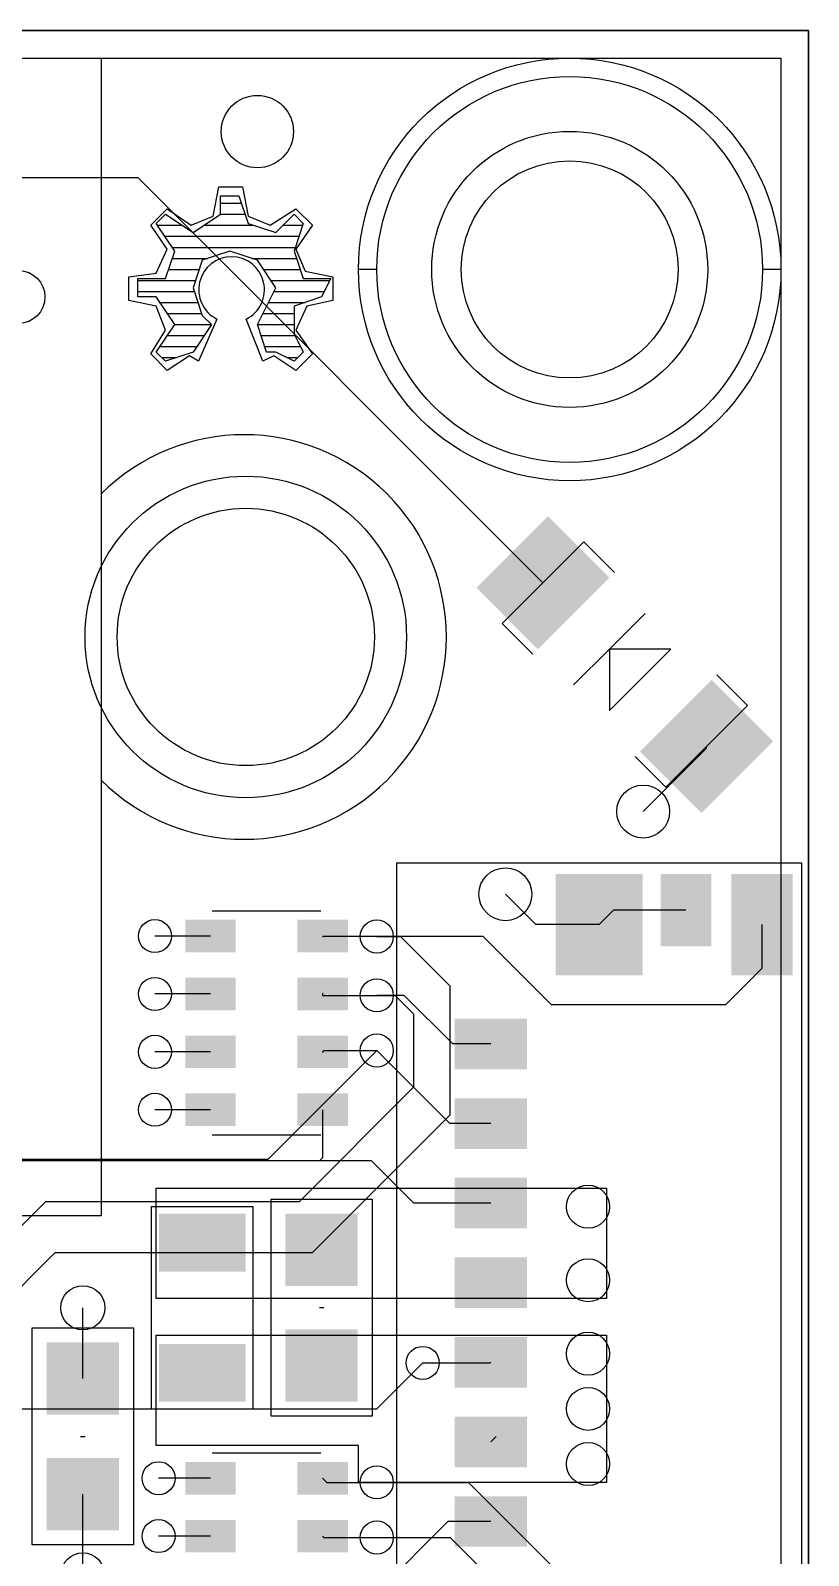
# Model space of a CAD drawing. Extents: x 0 to 35.6, y 0 to 44.5.
# Drawn here: x 24.8 to 35.56, y 23.37 to 44.45 of the extents above; entities that cross this region are included whole.
import ezdxf

# ---------------------------------------------------------------- set-up
doc = ezdxf.new("R2010")
doc.units = 0
for name, color, linetype in [('1', 12, 'CONTINUOUS'), ('15', 12, 'CONTINUOUS'), ('16', 132, 'CONTINUOUS'), ('17', 110, 'CONTINUOUS'), ('18', 110, 'CONTINUOUS'), ('2', 132, 'CONTINUOUS'), ('20', 40, 'CONTINUOUS'), ('21', 253, 'CONTINUOUS')]:
    doc.layers.add(name, color=color, linetype=linetype)

# ---------------------------------------------------------------- blocks, each defined once
blk = doc.blocks.new('RECT')
blk.add_solid([(-0.5, -0.5), (0.5, -0.5), (-0.5, 0.5), (0.5, 0.5)])
blk = doc.blocks.new('PIE')
blk.add_circle((0, 0), 0.5)
blk = doc.blocks.new('ROUNDP')
blk.add_circle((0, 0), 0.5)
blk = doc.blocks.new('ROUNDV')
blk.add_circle((0, 0), 0.5)

msp = doc.modelspace()

# ---------------------------------------------------------------- linework, layer by layer
at = {"layer": '1'}
for p, q in [((9.271, 42.418), (26.289, 42.418)), ((31.8886, 36.8184), (26.289, 42.418)), ((26.289, 42.418), (26.289, 42.418)), ((33.274, 33.655), (34.1514, 34.5324)), ((34.1514, 34.5324), (34.1514, 34.5556)), ((31.788, 32.093), (31.369, 32.512)), ((32.866, 32.293), (32.666, 32.093)), ((33.866, 32.293), (32.866, 32.293)), ((32.666, 32.093), (31.788, 32.093)), ((34.916, 32.093), (34.916, 31.487)), ((27.292, 31.934), (26.524, 31.934)), ((29.591, 31.9278), (28.8482, 31.9278)), ((31.0642, 31.9278), (29.591, 31.9278)), ((31.0642, 31.9278), (32.004, 30.988)), ((34.417, 30.988), (34.916, 31.487)), ((27.292, 31.134), (26.524, 31.134)), ((28.842, 31.134), (28.842, 31.115)), ((28.842, 31.115), (29.591, 31.115)), ((29.972, 31.115), (29.591, 31.115)), ((30.644, 30.443), (29.972, 31.115)), ((32.004, 30.988), (34.417, 30.988)), ((28.842, 30.334), (28.861, 30.353)), ((28.861, 30.353), (29.591, 30.353)), ((30.601, 29.343), (29.591, 30.353)), ((31.166, 30.443), (30.644, 30.443)), ((27.292, 30.334), (26.524, 30.334)), ((27.292, 29.534), (26.524, 29.534)), ((28.842, 29.534), (28.842, 28.871)), ((31.166, 29.343), (30.601, 29.343)), ((28.8, 28.829), (22.776, 28.829)), ((28.842, 28.871), (28.8, 28.829)), ((29.518, 28.829), (28.8, 28.829)), ((29.518, 28.829), (30.104, 28.243)), ((26.543, 28.448), (32.766, 28.448)), ((26.543, 26.924), (26.543, 28.448)), ((32.766, 28.448), (32.766, 26.924)), ((31.166, 28.243), (30.104, 28.243)), ((25.527, 25.819), (25.527, 26.797)), ((32.766, 26.924), (26.543, 26.924)), ((26.543, 26.416), (32.766, 26.416)), ((26.543, 24.892), (26.543, 26.416)), ((32.766, 26.416), (32.766, 24.384)), ((30.226, 26.035), (31.158, 26.035)), ((31.158, 26.035), (31.166, 26.043)), ((29.337, 24.892), (26.543, 24.892)), ((29.337, 24.384), (29.337, 24.892)), ((31.166, 24.943), (31.242, 25.019)), ((27.292, 24.441), (26.5746, 24.441)), ((28.842, 24.441), (28.899, 24.384)), ((28.899, 24.384), (29.591, 24.384)), ((32.766, 24.384), (29.337, 24.384)), ((25.527, 23.114), (25.527, 24.219)), ((29.591, 22.86), (30.574, 23.843)), ((31.166, 23.843), (30.574, 23.843)), ((27.292, 23.641), (26.5746, 23.641)), ((28.842, 23.641), (28.861, 23.622)), ((28.861, 23.622), (29.591, 23.622))]:
    msp.add_line(p, q, dxfattribs=at)
for centre, radius, start, end in [((28.8482, 31.934), 0.0062, 180, 270), ((28.8482, 31.934), 0.0062, 180, 270), ((28.8484, 31.134), 0.0064, 90, 180), ((28.8484, 30.334), 0.0064, 180, 270)]:
    msp.add_arc(centre, radius, start, end, dxfattribs=at)
at = {"layer": '15'}
for p, q in [((0.381, 44.069), (35.179, 44.069)), ((35.179, 44.069), (35.179, 0.381))]:
    msp.add_line(p, q, dxfattribs=at)
at = {"layer": '16'}
for p, q in [((29.591, 31.9278), (29.9212, 31.9278)), ((30.607, 31.242), (29.9212, 31.9278)), ((30.607, 29.464), (30.607, 31.242)), ((29.591, 31.115), (29.845, 31.115)), ((29.845, 31.115), (30.099, 30.861)), ((30.099, 30.861), (30.099, 29.845)), ((28.086, 28.848), (29.591, 30.353)), ((28.521, 28.267), (30.099, 29.845)), ((28.702, 27.559), (30.607, 29.464)), ((28.086, 28.848), (24.657, 28.848)), ((25.0158, 28.267), (22.7838, 26.035)), ((25.0158, 28.267), (28.521, 28.267)), ((23.622, 26.035), (25.146, 27.559)), ((25.146, 27.559), (28.702, 27.559)), ((29.591, 25.4), (30.226, 26.035)), ((21.736, 25.4), (29.591, 25.4)), ((29.591, 24.384), (30.861, 24.384)), ((30.861, 24.384), (32.639, 22.606)), ((29.591, 23.622), (30.607, 23.622)), ((30.607, 23.622), (32.004, 22.225))]:
    msp.add_line(p, q, dxfattribs=at)
at = {"layer": '2'}
for p, q in [((0, 44.45), (35.56, 44.45)), ((35.56, 44.45), (35.56, 0))]:
    msp.add_line(p, q, dxfattribs=at)
at = {"layer": '20'}
for p, q in [((35.56, 44.45), (0, 44.45)), ((35.56, 0), (35.56, 44.45))]:
    msp.add_line(p, q, dxfattribs=at)
at = {"layer": '21'}
for p, q in [((9.78, 44.068), (25.78, 44.068)), ((25.78, 44.068), (25.78, 38.045)), ((27.3304, 41.8846), (27.4066, 42.291)), ((27.4066, 42.291), (27.7368, 42.291)), ((27.432, 41.91), (27.432, 42.164)), ((27.432, 42.164), (27.686, 42.164)), ((27.686, 42.164), (27.813, 41.783)), ((27.7368, 42.291), (27.813, 41.8846)), ((26.4668, 41.7576), (26.6954, 41.9862)), ((26.6954, 41.9862), (27.0256, 41.7576)), ((27.432, 42.0624), (27.7199, 42.0624)), ((28.1178, 41.7576), (28.4734, 41.9862)), ((28.4734, 41.9862), (28.702, 41.7576)), ((26.6954, 41.4274), (26.4668, 41.7576)), ((26.543, 41.783), (26.67, 41.91)), ((26.797, 41.402), (26.543, 41.783)), ((26.5599, 41.7576), (26.8986, 41.7576)), ((26.67, 41.91), (27.051, 41.656)), ((27.0256, 41.7576), (27.3304, 41.8846)), ((27.051, 41.656), (27.432, 41.91)), ((27.2034, 41.7576), (27.8892, 41.7576)), ((27.432, 41.91), (27.7707, 41.91)), ((27.813, 41.8846), (28.1178, 41.7576)), ((27.813, 41.783), (28.194, 41.656)), ((28.194, 41.656), (28.448, 41.91)), ((28.2956, 41.7576), (28.5665, 41.7576)), ((28.448, 41.91), (28.575, 41.783)), ((28.575, 41.783), (28.448, 41.402)), ((28.702, 41.7576), (28.4734, 41.4274)), ((26.6615, 41.6052), (28.5157, 41.6052)), ((26.543, 41.0972), (26.6954, 41.4274)), ((26.67, 41.021), (26.797, 41.402)), ((26.7631, 41.4528), (28.4649, 41.4528)), ((27.559, 41.402), (27.178, 41.275)), ((27.94, 41.275), (27.559, 41.402)), ((28.448, 41.402), (28.575, 41.021)), ((28.4734, 41.4274), (28.6004, 41.1226)), ((26.7123, 41.148), (27.1357, 41.148)), ((26.7631, 41.3004), (27.2542, 41.3004)), ((27.178, 41.275), (27.051, 40.894)), ((27.8638, 41.3004), (28.4819, 41.3004)), ((28.194, 40.894), (27.94, 41.275)), ((28.0247, 41.148), (28.5327, 41.148)), ((28.6004, 41.1226), (28.9814, 41.0464)), ((29.591, 41.148), (29.337, 41.148)), ((35.179, 41.148), (34.925, 41.148)), ((26.162, 41.0464), (26.543, 41.0972)), ((26.162, 40.7162), (26.162, 41.0464)), ((26.289, 40.767), (26.289, 41.021)), ((26.289, 41.021), (26.67, 41.021)), ((26.289, 40.9956), (27.0849, 40.9956)), ((27.051, 40.894), (27.178, 40.513)), ((27.94, 40.386), (28.194, 40.894)), ((28.1263, 40.9956), (28.9433, 40.9956)), ((28.575, 41.021), (28.956, 41.021)), ((28.956, 41.021), (28.829, 40.767)), ((28.9814, 41.0464), (28.9814, 40.7162)), ((26.543, 40.64), (26.162, 40.7162)), ((26.289, 40.8432), (27.0679, 40.8432)), ((26.543, 40.767), (26.289, 40.767)), ((26.797, 40.386), (26.543, 40.767)), ((26.5938, 40.6908), (27.1187, 40.6908)), ((28.0924, 40.6908), (28.6004, 40.6908)), ((28.1686, 40.8432), (28.8671, 40.8432)), ((28.829, 40.767), (28.448, 40.64)), ((28.9814, 40.7162), (28.6258, 40.64)), ((26.67, 40.3098), (26.543, 40.64)), ((26.6954, 40.5384), (27.1695, 40.5384)), ((27.178, 40.513), (27.305, 40.386)), ((28.0162, 40.5384), (28.448, 40.5384)), ((28.448, 40.64), (28.448, 40.259)), ((28.6258, 40.64), (28.4734, 40.3098)), ((26.4668, 39.9796), (26.67, 40.3098)), ((26.543, 40.005), (26.797, 40.386)), ((26.797, 40.386), (27.305, 40.386)), ((27.305, 40.386), (27.051, 40.005)), ((27.3812, 40.4622), (27.1272, 39.878)), ((28.0162, 39.878), (27.7876, 40.4622)), ((28.067, 40.005), (27.94, 40.386)), ((27.94, 40.386), (28.448, 40.386)), ((28.448, 40.259), (28.575, 40.005)), ((28.4734, 40.3098), (28.702, 39.9796)), ((26.5938, 40.0812), (27.1018, 40.0812)), ((26.6954, 40.2336), (27.2034, 40.2336)), ((27.9908, 40.2336), (28.4607, 40.2336)), ((28.0416, 40.0812), (28.5369, 40.0812)), ((26.6954, 39.751), (26.4668, 39.9796)), ((26.67, 39.878), (26.543, 40.005)), ((26.6192, 39.9288), (26.8224, 39.9288)), ((27.051, 40.005), (26.67, 39.878)), ((27.0002, 39.9542), (26.6954, 39.751)), ((27.1272, 39.878), (27.0002, 39.9542)), ((28.1686, 39.9542), (28.0162, 39.878)), ((28.194, 40.005), (28.067, 40.005)), ((28.4734, 39.751), (28.1686, 39.9542)), ((28.448, 39.878), (28.194, 40.005)), ((28.3464, 39.9288), (28.4988, 39.9288)), ((28.575, 40.005), (28.448, 39.878)), ((28.702, 39.9796), (28.4734, 39.751)), ((25.78, 38.045), (25.78, 34.091)), ((31.3229, 36.2527), (32.4543, 37.3841)), ((32.4543, 37.3841), (32.8786, 36.9598)), ((31.7472, 35.8284), (31.3229, 36.2527)), ((32.8079, 35.8991), (33.3028, 36.3941)), ((32.3129, 35.4042), (32.8079, 35.8991)), ((32.8079, 35.8991), (32.8079, 35.0506)), ((32.8079, 35.0506), (33.6564, 35.8991)), ((33.6564, 35.8991), (32.8079, 35.8991)), ((34.7171, 35.1213), (34.2928, 35.5456)), ((33.5857, 33.9899), (34.7171, 35.1213)), ((33.1614, 34.4142), (33.5857, 33.9899)), ((25.78, 34.091), (25.78, 28.068)), ((35.466, 32.943), (29.866, 32.943)), ((29.866, 32.943), (29.866, 20.943)), ((35.466, 20.943), (35.466, 32.943)), ((27.317, 32.284), (28.817, 32.284)), ((28.817, 29.184), (27.317, 29.184)), ((28.129, 25.297), (28.129, 28.297)), ((28.129, 28.297), (29.529, 28.297)), ((29.529, 28.297), (29.529, 25.297)), ((25.78, 28.068), (9.78, 28.068)), ((26.478, 25.397), (26.478, 28.197)), ((26.478, 28.197), (27.878, 28.197)), ((27.878, 28.197), (27.878, 25.397)), ((28.8595, 26.797), (28.7985, 26.797)), ((24.827, 23.519), (24.827, 26.519)), ((24.827, 26.519), (26.227, 26.519)), ((26.227, 26.519), (26.227, 23.519)), ((27.878, 25.397), (26.478, 25.397)), ((29.529, 25.297), (28.129, 25.297)), ((25.4965, 25.019), (25.5575, 25.019)), ((27.317, 24.791), (28.817, 24.791)), ((26.227, 23.519), (24.827, 23.519))]:
    msp.add_line(p, q, dxfattribs=at)
for radius in [2.921, 1.5]:
    msp.add_circle((32.258, 41.148), radius, dxfattribs=at)
for centre, radius, start, end in [((27.5844, 40.8686), 0.4544, 296.5651, 243.4349), ((27.757, 36.068), 2.7959, 225, 135)]:
    msp.add_arc(centre, radius, start, end, dxfattribs=at)

# ---------------------------------------------------------------- block references
at = {"layer": '1'}
msp.add_blockref('PIE', (27.94, 43.053), dxfattribs=at)
for p, xscale, yscale, rotation in [((31.8886, 36.8184), 1.2, 1.4, 135), ((34.1514, 34.5556), 1.2, 1.4, 135), ((32.666, 32.093), 1.4, 1.2, 270), ((34.916, 32.093), 1.4, 0.85, 270), ((27.292, 31.934), 0.45, 0.7, 270), ((28.842, 31.934), 0.45, 0.7, 90), ((27.292, 31.134), 0.45, 0.7, 270), ((28.842, 31.134), 0.45, 0.7, 90), ((27.292, 30.334), 0.45, 0.7, 270), ((28.842, 30.334), 0.45, 0.7, 90), ((27.292, 29.534), 0.45, 0.7, 270), ((28.842, 29.534), 0.45, 0.7, 90), ((27.178, 27.697), 0.8, 1.2, 270), ((27.178, 25.897), 0.8, 1.2, 270), ((27.292, 24.441), 0.45, 0.7, 270), ((28.842, 24.441), 0.45, 0.7, 90), ((27.292, 23.641), 0.45, 0.7, 270), ((28.842, 23.641), 0.45, 0.7, 90)]:
    msp.add_blockref('RECT', p, dxfattribs=dict(at, xscale=xscale, yscale=yscale, rotation=rotation))
at = {"layer": '1', "yscale": 0.7, "rotation": 270}
msp.add_blockref('RECT', (33.866, 32.293), dxfattribs=at)
at = {"layer": '1', "xscale": 0.7, "rotation": 270}
for p in [(31.166, 30.443), (31.166, 29.343), (31.166, 28.243), (31.166, 27.143), (31.166, 26.043), (31.166, 24.943), (31.166, 23.843)]:
    msp.add_blockref('RECT', p, dxfattribs=at)
at = {"layer": '1'}
for p, rotation in [((28.829, 27.597), 270), ((28.829, 25.997), 270), ((25.527, 25.819), 90), ((25.527, 24.219), 90)]:
    msp.add_blockref('RECT', p, dxfattribs=dict(at, rotation=rotation))
at = {"layer": '16'}
msp.add_blockref('PIE', (27.94, 43.053), dxfattribs=at)
at = {"layer": '17', "rotation": 270}
for xscale, yscale in [(5.334, 5.334), (5.334, 5.334), (3.816, 3.816), (3.816, 3.816)]:
    msp.add_blockref('ROUNDP', (32.258, 41.148), dxfattribs=dict(at, xscale=xscale, yscale=yscale))
at = {"layer": '17'}
for xscale, yscale in [(4.445, 4.445), (4.445, 4.445), (3.556, 3.556), (3.556, 3.556)]:
    msp.add_blockref('ROUNDP', (27.78, 36.068), dxfattribs=dict(at, xscale=xscale, yscale=yscale))
at = {"layer": '18'}
for p, xscale, yscale in [((24.638, 40.767), 0.7315, 0.7315), ((24.638, 40.767), 0.7315, 0.7315), ((33.274, 33.655), 0.7315, 0.7315), ((33.274, 33.655), 0.7315, 0.7315), ((31.369, 32.512), 0.7315, 0.7315), ((31.369, 32.512), 0.7315, 0.7315), ((26.524, 31.934), 0.4572, 0.4572), ((26.524, 31.934), 0.4572, 0.4572), ((29.591, 31.9278), 0.4572, 0.4572), ((29.591, 31.9278), 0.4572, 0.4572), ((26.524, 31.134), 0.4572, 0.4572), ((26.524, 31.134), 0.4572, 0.4572), ((29.591, 31.115), 0.4572, 0.4572), ((29.591, 31.115), 0.4572, 0.4572), ((26.524, 30.334), 0.4572, 0.4572), ((26.524, 30.334), 0.4572, 0.4572), ((29.591, 30.353), 0.4572, 0.4572), ((29.591, 30.353), 0.4572, 0.4572), ((26.524, 29.534), 0.4572, 0.4572), ((26.524, 29.534), 0.4572, 0.4572), ((32.512, 28.194), 0.5944, 0.5944), ((32.512, 28.194), 0.5944, 0.5944), ((32.512, 27.178), 0.5944, 0.5944), ((32.512, 27.178), 0.5944, 0.5944), ((25.527, 26.797), 0.6096, 0.6096), ((25.527, 26.797), 0.6096, 0.6096), ((32.512, 26.162), 0.5944, 0.5944), ((32.512, 26.162), 0.5944, 0.5944), ((30.226, 26.035), 0.4572, 0.4572), ((30.226, 26.035), 0.4572, 0.4572), ((32.512, 25.4), 0.5944, 0.5944), ((32.512, 25.4), 0.5944, 0.5944), ((32.512, 24.638), 0.5944, 0.5944), ((32.512, 24.638), 0.5944, 0.5944), ((26.5746, 24.441), 0.4572, 0.4572), ((26.5746, 24.441), 0.4572, 0.4572), ((29.591, 24.384), 0.4572, 0.4572), ((29.591, 24.384), 0.4572, 0.4572), ((26.5746, 23.641), 0.4572, 0.4572), ((26.5746, 23.641), 0.4572, 0.4572), ((29.591, 23.622), 0.4572, 0.4572), ((29.591, 23.622), 0.4572, 0.4572), ((25.527, 23.114), 0.5944, 0.5944), ((25.527, 23.114), 0.5944, 0.5944)]:
    msp.add_blockref('ROUNDV', p, dxfattribs=dict(at, xscale=xscale, yscale=yscale))

doc.saveas('drawing.dxf')
